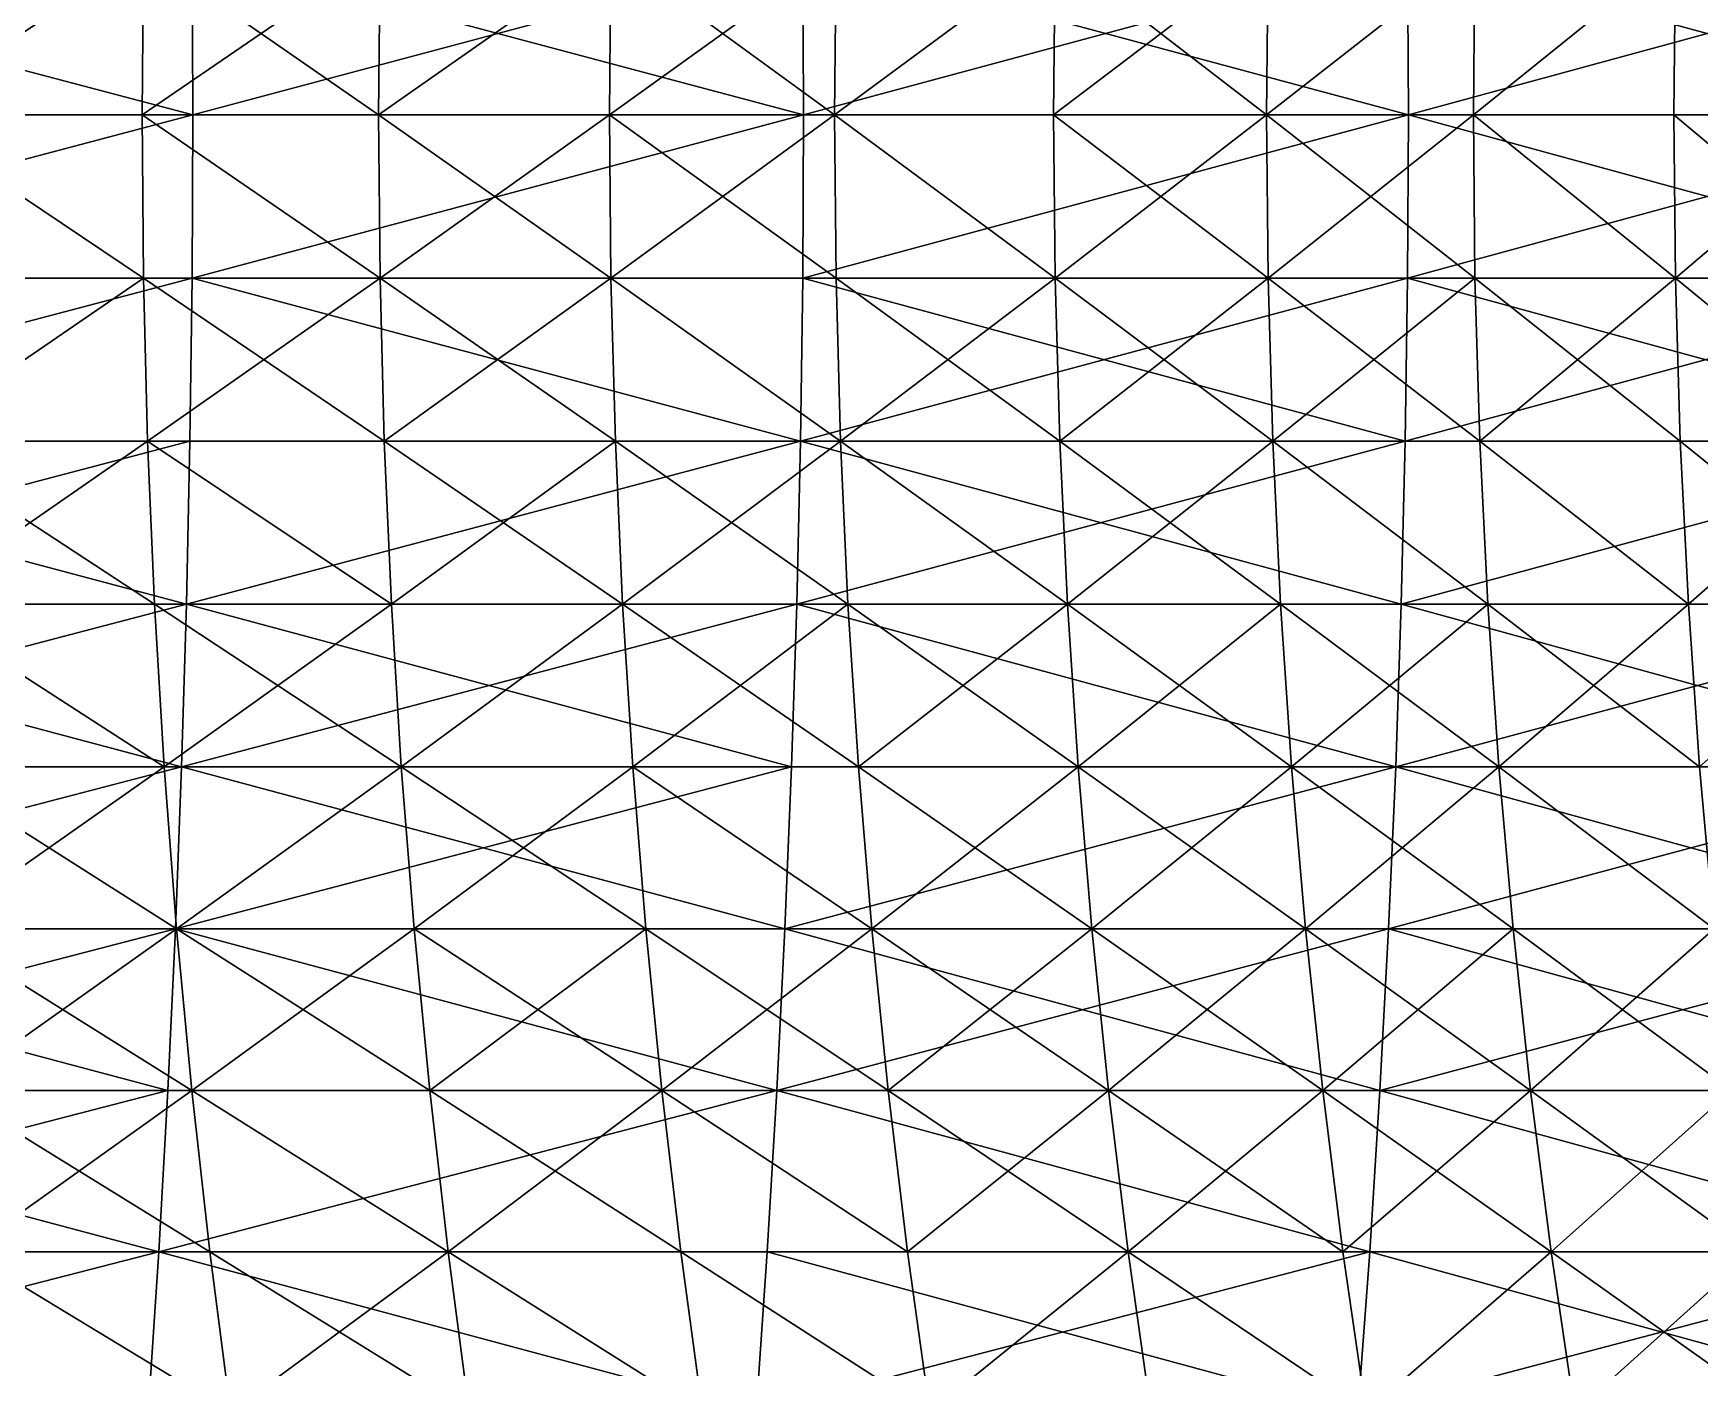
# Model space of a CAD drawing. Header units: millimetres. Extents: x -3250 to 8000, y -3250 to 3250.
# Drawn here: x 5875 to 6078.6, y -153.1 to 10 of the extents above; entities that cross this region are included whole.
import ezdxf

# ---------------------------------------------------------------- set-up
doc = ezdxf.new("R2010")
doc.units = ezdxf.units.MM
doc.header["$MEASUREMENT"] = 0
doc.layers.add('MESH_3D', color=2, linetype='CONTINUOUS')

msp = doc.modelspace()

# ---------------------------------------------------------------- linework, layer by layer
at = {"layer": 'MESH_3D'}
for points in [[(5819.08, 19.94, 566.87), (5894.46, 0, 592.98), (5819.16, 0, 566.63)], [(5819.08, 19.94, 566.87), (5894.38, 19.94, 593.22), (5894.46, 0, 592.98)], [(5894.38, 19.94, 26106.78), (5819.08, 19.94, 26133.13), (5819.16, 0, 26133.37)], [(5894.38, 19.94, 26106.78), (5819.16, 0, 26133.37), (5894.46, 0, 26107.02)], [(5858.7, 0, 2400.35), (5888.45, 19.94, 2426.93), (5858.86, 19.94, 2400.16)], [(5858.7, 0, 2400.35), (5888.28, 0, 2427.12), (5888.45, 19.94, 2426.93)], [(5888.45, 19.94, 24273.07), (5858.7, 0, 24299.65), (5858.86, 19.94, 24299.84)], [(5888.45, 19.94, 24273.07), (5888.28, 0, 24272.88), (5858.7, 0, 24299.65)], [(5888.28, 0, 2427.12), (5917.18, 0, 2454.61), (5888.45, 19.94, 2426.93)], [(5917.35, 19.94, 24245.56), (5888.28, 0, 24272.88), (5888.45, 19.94, 24273.07)], [(5917.35, 19.94, 24245.56), (5917.18, 0, 24245.39), (5888.28, 0, 24272.88)], [(5888.45, 19.94, 2426.93), (5917.18, 0, 2454.61), (5917.35, 19.94, 2454.44)], [(5894.38, 19.94, 593.22), (5969, 19.94, 621.44), (5894.46, 0, 592.98)], [(5969.09, 0, 26078.8), (5894.38, 19.94, 26106.78), (5894.46, 0, 26107.02)], [(5969, 19.94, 26078.56), (5894.38, 19.94, 26106.78), (5969.09, 0, 26078.8)], [(5969, 19.94, 621.44), (5969.09, 0, 621.2), (5894.46, 0, 592.98)], [(5917.18, 0, 2454.61), (5945.39, 0, 2482.82), (5945.56, 19.94, 2482.65)], [(5917.18, 0, 2454.61), (5945.56, 19.94, 2482.65), (5917.35, 19.94, 2454.44)], [(5945.56, 19.94, 24217.35), (5917.18, 0, 24245.39), (5917.35, 19.94, 24245.56)], [(5945.56, 19.94, 24217.35), (5945.39, 0, 24217.18), (5917.18, 0, 24245.39)], [(5945.39, 0, 2482.82), (5972.88, 0, 2511.72), (5945.56, 19.94, 2482.65)], [(5973.07, 19.94, 24188.45), (5945.39, 0, 24217.18), (5945.56, 19.94, 24217.35)], [(5973.07, 19.94, 24188.45), (5972.88, 0, 24188.28), (5945.39, 0, 24217.18)], [(5945.56, 19.94, 2482.65), (5972.88, 0, 2511.72), (5973.07, 19.94, 2511.55)], [(5969, 19.94, 621.44), (6042.99, 0, 651.28), (5969.09, 0, 621.2)], [(5969, 19.94, 621.44), (6042.89, 19.94, 651.51), (6042.99, 0, 651.28)], [(6042.89, 19.94, 26048.49), (5969, 19.94, 26078.56), (5969.09, 0, 26078.8)], [(6042.89, 19.94, 26048.49), (5969.09, 0, 26078.8), (6042.99, 0, 26048.72)], [(5972.88, 0, 2511.72), (5999.84, 19.94, 2541.14), (5973.07, 19.94, 2511.55)], [(5972.88, 0, 2511.72), (5999.65, 0, 2541.3), (5999.84, 19.94, 2541.14)], [(5999.84, 19.94, 24158.86), (5972.88, 0, 24188.28), (5973.07, 19.94, 24188.45)], [(5999.84, 19.94, 24158.86), (5999.65, 0, 24158.7), (5972.88, 0, 24188.28)], [(5999.65, 0, 2541.3), (6025.67, 0, 2571.54), (5999.84, 19.94, 2541.14)], [(6025.86, 19.94, 24128.62), (6025.67, 0, 24128.46), (5999.65, 0, 24158.7)], [(6025.86, 19.94, 24128.62), (5999.65, 0, 24158.7), (5999.84, 19.94, 24158.86)], [(5999.84, 19.94, 2541.14), (6025.67, 0, 2571.54), (6025.86, 19.94, 2571.38)], [(6025.67, 0, 2571.54), (6051.12, 19.94, 2602.26), (6025.86, 19.94, 2571.38)], [(6025.67, 0, 2571.54), (6050.93, 0, 2602.42), (6051.12, 19.94, 2602.26)], [(6051.12, 19.94, 24097.74), (6025.67, 0, 24128.46), (6025.86, 19.94, 24128.62)], [(6051.12, 19.94, 24097.74), (6050.93, 0, 24097.58), (6025.67, 0, 24128.46)], [(6042.89, 19.94, 651.51), (6116.02, 19.94, 683.41), (6116.12, 0, 683.18)], [(6042.89, 19.94, 651.51), (6116.12, 0, 683.18), (6042.99, 0, 651.28)], [(6116.02, 19.94, 26016.59), (6042.89, 19.94, 26048.49), (6042.99, 0, 26048.72)], [(6116.02, 19.94, 26016.59), (6042.99, 0, 26048.72), (6116.12, 0, 26016.82)], [(6050.93, 0, 2602.42), (6075.41, 0, 2633.91), (6075.61, 19.94, 2633.76)], [(6050.93, 0, 2602.42), (6075.61, 19.94, 2633.76), (6051.12, 19.94, 2602.26)], [(6075.61, 19.94, 24066.24), (6050.93, 0, 24097.58), (6051.12, 19.94, 24097.74)], [(6075.61, 19.94, 24066.24), (6075.41, 0, 24066.09), (6050.93, 0, 24097.58)], [(6075.41, 0, 2633.91), (6099.1, 0, 2666.01), (6075.61, 19.94, 2633.76)], [(6075.61, 19.94, 24066.24), (6099.1, 0, 24033.99), (6075.41, 0, 24066.09)], [(6075.61, 19.94, 2633.76), (6099.1, 0, 2666.01), (6099.3, 19.94, 2665.86)], [(6099.3, 19.94, 24034.14), (6099.1, 0, 24033.99), (6075.61, 19.94, 24066.24)], [(5819.08, -19.94, 566.87), (5894.46, 0, 592.98), (5894.38, -19.94, 593.22)], [(5819.08, -19.94, 566.87), (5819.16, 0, 566.63), (5894.46, 0, 592.98)], [(5894.46, 0, 26107.02), (5819.08, -19.94, 26133.13), (5894.38, -19.94, 26106.78)], [(5894.46, 0, 26107.02), (5819.16, 0, 26133.37), (5819.08, -19.94, 26133.13)], [(5858.7, 0, 2400.35), (5888.45, -19.94, 2426.93), (5888.28, 0, 2427.12)], [(5858.86, -19.94, 2400.16), (5888.45, -19.94, 2426.93), (5858.7, 0, 2400.35)], [(5888.45, -19.94, 24273.07), (5858.86, -19.94, 24299.84), (5858.7, 0, 24299.65)], [(5888.45, -19.94, 24273.07), (5858.7, 0, 24299.65), (5888.28, 0, 24272.88)], [(5888.28, 0, 2427.12), (5917.35, -19.94, 2454.44), (5917.18, 0, 2454.61)], [(5888.45, -19.94, 2426.93), (5917.35, -19.94, 2454.44), (5888.28, 0, 2427.12)], [(5917.35, -19.94, 24245.56), (5888.45, -19.94, 24273.07), (5888.28, 0, 24272.88)], [(5917.35, -19.94, 24245.56), (5888.28, 0, 24272.88), (5917.18, 0, 24245.39)], [(5894.38, -19.94, 593.22), (5969.09, 0, 621.2), (5969, -19.94, 621.44)], [(5894.38, -19.94, 593.22), (5894.46, 0, 592.98), (5969.09, 0, 621.2)], [(5969.09, 0, 26078.8), (5894.38, -19.94, 26106.78), (5969, -19.94, 26078.56)], [(5969.09, 0, 26078.8), (5894.46, 0, 26107.02), (5894.38, -19.94, 26106.78)], [(5917.35, -19.94, 2454.44), (5945.39, 0, 2482.82), (5917.18, 0, 2454.61)], [(5945.56, -19.94, 24217.35), (5917.18, 0, 24245.39), (5945.39, 0, 24217.18)], [(5945.56, -19.94, 24217.35), (5917.35, -19.94, 24245.56), (5917.18, 0, 24245.39)], [(5917.35, -19.94, 2454.44), (5945.56, -19.94, 2482.65), (5945.39, 0, 2482.82)], [(5945.56, -19.94, 2482.65), (5972.88, 0, 2511.72), (5945.39, 0, 2482.82)], [(5973.07, -19.94, 24188.45), (5945.56, -19.94, 24217.35), (5945.39, 0, 24217.18)], [(5973.07, -19.94, 24188.45), (5945.39, 0, 24217.18), (5972.88, 0, 24188.28)], [(5945.56, -19.94, 2482.65), (5973.07, -19.94, 2511.55), (5972.88, 0, 2511.72)], [(5969, -19.94, 621.44), (6042.99, 0, 651.28), (6042.89, -19.94, 651.51)], [(5969, -19.94, 621.44), (5969.09, 0, 621.2), (6042.99, 0, 651.28)], [(6042.99, 0, 26048.72), (5969.09, 0, 26078.8), (5969, -19.94, 26078.56)], [(6042.99, 0, 26048.72), (5969, -19.94, 26078.56), (6042.89, -19.94, 26048.49)], [(5972.88, 0, 2511.72), (5999.84, -19.94, 2541.14), (5999.65, 0, 2541.3)], [(5973.07, -19.94, 2511.55), (5999.84, -19.94, 2541.14), (5972.88, 0, 2511.72)], [(5999.84, -19.94, 24158.86), (5972.88, 0, 24188.28), (5999.65, 0, 24158.7)], [(5999.84, -19.94, 24158.86), (5973.07, -19.94, 24188.45), (5972.88, 0, 24188.28)], [(5999.84, -19.94, 2541.14), (6025.67, 0, 2571.54), (5999.65, 0, 2541.3)], [(6025.86, -19.94, 24128.62), (5999.65, 0, 24158.7), (6025.67, 0, 24128.46)], [(6025.86, -19.94, 24128.62), (5999.84, -19.94, 24158.86), (5999.65, 0, 24158.7)], [(5999.84, -19.94, 2541.14), (6025.86, -19.94, 2571.38), (6025.67, 0, 2571.54)], [(6025.86, -19.94, 2571.38), (6050.93, 0, 2602.42), (6025.67, 0, 2571.54)], [(6051.12, -19.94, 24097.74), (6025.86, -19.94, 24128.62), (6025.67, 0, 24128.46)], [(6051.12, -19.94, 24097.74), (6025.67, 0, 24128.46), (6050.93, 0, 24097.58)], [(6025.86, -19.94, 2571.38), (6051.12, -19.94, 2602.26), (6050.93, 0, 2602.42)], [(6042.89, -19.94, 651.51), (6042.99, 0, 651.28), (6116.12, 0, 683.18)], [(6042.89, -19.94, 651.51), (6116.12, 0, 683.18), (6116.02, -19.94, 683.41)], [(6116.02, -19.94, 26016.59), (6042.99, 0, 26048.72), (6042.89, -19.94, 26048.49)], [(6116.12, 0, 26016.82), (6042.99, 0, 26048.72), (6116.02, -19.94, 26016.59)], [(6050.93, 0, 2602.42), (6075.61, -19.94, 2633.76), (6075.41, 0, 2633.91)], [(6051.12, -19.94, 2602.26), (6075.61, -19.94, 2633.76), (6050.93, 0, 2602.42)], [(6075.61, -19.94, 24066.24), (6051.12, -19.94, 24097.74), (6050.93, 0, 24097.58)], [(6075.61, -19.94, 24066.24), (6050.93, 0, 24097.58), (6075.41, 0, 24066.09)], [(6075.61, -19.94, 2633.76), (6099.1, 0, 2666.01), (6075.41, 0, 2633.91)], [(6099.3, -19.94, 24034.14), (6075.41, 0, 24066.09), (6099.1, 0, 24033.99)], [(6099.3, -19.94, 24034.14), (6075.61, -19.94, 24066.24), (6075.41, 0, 24066.09)], [(6075.61, -19.94, 2633.76), (6099.3, -19.94, 2665.86), (6099.1, 0, 2666.01)], [(5818.84, -39.88, 567.58), (5894.38, -19.94, 593.22), (5894.12, -39.88, 593.92)], [(5819.08, -19.94, 566.87), (5894.38, -19.94, 593.22), (5818.84, -39.88, 567.58)], [(5894.38, -19.94, 26106.78), (5818.84, -39.88, 26132.42), (5894.12, -39.88, 26106.08)], [(5894.38, -19.94, 26106.78), (5819.08, -19.94, 26133.13), (5818.84, -39.88, 26132.42)], [(5859.36, -39.88, 2399.6), (5888.45, -19.94, 2426.93), (5858.86, -19.94, 2400.16)], [(5888.45, -19.94, 24273.07), (5859.36, -39.88, 24300.4), (5858.86, -19.94, 24299.84)], [(5859.36, -39.88, 2399.6), (5888.95, -39.88, 2426.39), (5888.45, -19.94, 2426.93)], [(5888.95, -39.88, 24273.61), (5859.36, -39.88, 24300.4), (5888.45, -19.94, 24273.07)], [(5888.95, -39.88, 2426.39), (5917.35, -19.94, 2454.44), (5888.45, -19.94, 2426.93)], [(5917.87, -39.88, 24246.1), (5888.95, -39.88, 24273.61), (5888.45, -19.94, 24273.07)], [(5917.87, -39.88, 24246.1), (5888.45, -19.94, 24273.07), (5917.35, -19.94, 24245.56)], [(5888.95, -39.88, 2426.39), (5917.87, -39.88, 2453.9), (5917.35, -19.94, 2454.44)], [(5894.38, -19.94, 593.22), (5968.73, -39.88, 622.13), (5894.12, -39.88, 593.92)], [(5968.73, -39.88, 26077.87), (5894.38, -19.94, 26106.78), (5894.12, -39.88, 26106.08)], [(5894.38, -19.94, 593.22), (5969, -19.94, 621.44), (5968.73, -39.88, 622.13)], [(5969, -19.94, 26078.56), (5894.38, -19.94, 26106.78), (5968.73, -39.88, 26077.87)], [(5917.87, -39.88, 2453.9), (5945.56, -19.94, 2482.65), (5917.35, -19.94, 2454.44)], [(5946.1, -39.88, 24217.87), (5917.87, -39.88, 24246.1), (5917.35, -19.94, 24245.56)], [(5946.1, -39.88, 24217.87), (5917.35, -19.94, 24245.56), (5945.56, -19.94, 24217.35)], [(5917.87, -39.88, 2453.9), (5946.1, -39.88, 2482.13), (5945.56, -19.94, 2482.65)], [(5945.56, -19.94, 2482.65), (5973.61, -39.88, 2511.05), (5973.07, -19.94, 2511.55)], [(5946.1, -39.88, 2482.13), (5973.61, -39.88, 2511.05), (5945.56, -19.94, 2482.65)], [(5973.61, -39.88, 24188.95), (5946.1, -39.88, 24217.87), (5945.56, -19.94, 24217.35)], [(5973.61, -39.88, 24188.95), (5945.56, -19.94, 24217.35), (5973.07, -19.94, 24188.45)], [(5969, -19.94, 621.44), (6042.61, -39.88, 652.19), (5968.73, -39.88, 622.13)], [(6042.89, -19.94, 26048.49), (5968.73, -39.88, 26077.87), (6042.61, -39.88, 26047.81)], [(6042.89, -19.94, 26048.49), (5969, -19.94, 26078.56), (5968.73, -39.88, 26077.87)], [(5969, -19.94, 621.44), (6042.89, -19.94, 651.51), (6042.61, -39.88, 652.19)], [(5973.61, -39.88, 2511.05), (5999.84, -19.94, 2541.14), (5973.07, -19.94, 2511.55)], [(6000.4, -39.88, 24159.36), (5973.07, -19.94, 24188.45), (5999.84, -19.94, 24158.86)], [(6000.4, -39.88, 24159.36), (5973.61, -39.88, 24188.95), (5973.07, -19.94, 24188.45)], [(5973.61, -39.88, 2511.05), (6000.4, -39.88, 2540.64), (5999.84, -19.94, 2541.14)], [(6000.4, -39.88, 2540.64), (6025.86, -19.94, 2571.38), (5999.84, -19.94, 2541.14)], [(6026.43, -39.88, 24129.1), (5999.84, -19.94, 24158.86), (6025.86, -19.94, 24128.62)], [(6026.43, -39.88, 24129.1), (6000.4, -39.88, 24159.36), (5999.84, -19.94, 24158.86)], [(6000.4, -39.88, 2540.64), (6026.43, -39.88, 2570.9), (6025.86, -19.94, 2571.38)], [(6026.43, -39.88, 2570.9), (6051.12, -19.94, 2602.26), (6025.86, -19.94, 2571.38)], [(6051.71, -39.88, 24098.2), (6025.86, -19.94, 24128.62), (6051.12, -19.94, 24097.74)], [(6051.71, -39.88, 24098.2), (6026.43, -39.88, 24129.1), (6025.86, -19.94, 24128.62)], [(6026.43, -39.88, 2570.9), (6051.71, -39.88, 2601.8), (6051.12, -19.94, 2602.26)], [(6042.89, -19.94, 651.51), (6115.71, -39.88, 684.09), (6042.61, -39.88, 652.19)], [(6116.02, -19.94, 26016.59), (6042.89, -19.94, 26048.49), (6042.61, -39.88, 26047.81)], [(6116.02, -19.94, 26016.59), (6042.61, -39.88, 26047.81), (6115.71, -39.88, 26015.91)], [(6042.89, -19.94, 651.51), (6116.02, -19.94, 683.41), (6115.71, -39.88, 684.09)], [(6051.71, -39.88, 2601.8), (6075.61, -19.94, 2633.76), (6051.12, -19.94, 2602.26)], [(6076.2, -39.88, 24066.69), (6051.12, -19.94, 24097.74), (6075.61, -19.94, 24066.24)], [(6076.2, -39.88, 24066.69), (6051.71, -39.88, 24098.2), (6051.12, -19.94, 24097.74)], [(6051.71, -39.88, 2601.8), (6076.2, -39.88, 2633.31), (6075.61, -19.94, 2633.76)], [(6075.61, -19.94, 2633.76), (6099.91, -39.88, 2665.43), (6099.3, -19.94, 2665.86)], [(6076.2, -39.88, 2633.31), (6099.91, -39.88, 2665.43), (6075.61, -19.94, 2633.76)], [(6099.91, -39.88, 24034.57), (6076.2, -39.88, 24066.69), (6075.61, -19.94, 24066.24)], [(6099.91, -39.88, 24034.57), (6075.61, -19.94, 24066.24), (6099.3, -19.94, 24034.14)], [(5818.84, -39.88, 567.58), (5893.7, -59.78, 595.09), (5818.44, -59.78, 568.75)], [(5894.12, -39.88, 26106.08), (5818.44, -59.78, 26131.25), (5893.7, -59.78, 26104.91)], [(5894.12, -39.88, 26106.08), (5818.84, -39.88, 26132.42), (5818.44, -59.78, 26131.25)], [(5818.84, -39.88, 567.58), (5894.12, -39.88, 593.92), (5893.7, -59.78, 595.09)], [(5860.18, -59.78, 2398.67), (5888.95, -39.88, 2426.39), (5859.36, -39.88, 2399.6)], [(5889.8, -59.78, 24274.52), (5860.18, -59.78, 24301.33), (5859.36, -39.88, 24300.4)], [(5889.8, -59.78, 24274.52), (5859.36, -39.88, 24300.4), (5888.95, -39.88, 24273.61)], [(5860.18, -59.78, 2398.67), (5889.8, -59.78, 2425.48), (5888.95, -39.88, 2426.39)], [(5888.95, -39.88, 2426.39), (5918.74, -59.78, 2453.01), (5917.87, -39.88, 2453.9)], [(5889.8, -59.78, 2425.48), (5918.74, -59.78, 2453.01), (5888.95, -39.88, 2426.39)], [(5918.74, -59.78, 24246.99), (5888.95, -39.88, 24273.61), (5917.87, -39.88, 24246.1)], [(5918.74, -59.78, 24246.99), (5889.8, -59.78, 24274.52), (5888.95, -39.88, 24273.61)], [(5893.7, -59.78, 595.09), (5968.73, -39.88, 622.13), (5968.27, -59.78, 623.29)], [(5894.12, -39.88, 593.92), (5968.73, -39.88, 622.13), (5893.7, -59.78, 595.09)], [(5968.73, -39.88, 26077.87), (5894.12, -39.88, 26106.08), (5893.7, -59.78, 26104.91)], [(5968.73, -39.88, 26077.87), (5893.7, -59.78, 26104.91), (5968.27, -59.78, 26076.71)], [(5918.74, -59.78, 2453.01), (5946.1, -39.88, 2482.13), (5917.87, -39.88, 2453.9)], [(5946.99, -59.78, 24218.74), (5918.74, -59.78, 24246.99), (5917.87, -39.88, 24246.1)], [(5946.99, -59.78, 24218.74), (5917.87, -39.88, 24246.1), (5946.1, -39.88, 24217.87)], [(5918.74, -59.78, 2453.01), (5946.99, -59.78, 2481.26), (5946.1, -39.88, 2482.13)], [(5946.99, -59.78, 2481.26), (5973.61, -39.88, 2511.05), (5946.1, -39.88, 2482.13)], [(5974.52, -59.78, 24189.8), (5946.99, -59.78, 24218.74), (5946.1, -39.88, 24217.87)], [(5974.52, -59.78, 24189.8), (5946.1, -39.88, 24217.87), (5973.61, -39.88, 24188.95)], [(5946.99, -59.78, 2481.26), (5974.52, -59.78, 2510.2), (5973.61, -39.88, 2511.05)], [(5968.73, -39.88, 622.13), (6042.12, -59.78, 653.34), (5968.27, -59.78, 623.29)], [(6042.61, -39.88, 26047.81), (5968.73, -39.88, 26077.87), (5968.27, -59.78, 26076.71)], [(6042.61, -39.88, 26047.81), (5968.27, -59.78, 26076.71), (6042.12, -59.78, 26046.66)], [(5968.73, -39.88, 622.13), (6042.61, -39.88, 652.19), (6042.12, -59.78, 653.34)], [(5973.61, -39.88, 2511.05), (6001.33, -59.78, 2539.82), (6000.4, -39.88, 2540.64)], [(5974.52, -59.78, 2510.2), (6001.33, -59.78, 2539.82), (5973.61, -39.88, 2511.05)], [(6001.33, -59.78, 24160.18), (5974.52, -59.78, 24189.8), (5973.61, -39.88, 24188.95)], [(6001.33, -59.78, 24160.18), (5973.61, -39.88, 24188.95), (6000.4, -39.88, 24159.36)], [(6001.33, -59.78, 2539.82), (6026.43, -39.88, 2570.9), (6000.4, -39.88, 2540.64)], [(6027.38, -59.78, 24129.9), (6001.33, -59.78, 24160.18), (6000.4, -39.88, 24159.36)], [(6027.38, -59.78, 24129.9), (6000.4, -39.88, 24159.36), (6026.43, -39.88, 24129.1)], [(6001.33, -59.78, 2539.82), (6027.38, -59.78, 2570.1), (6026.43, -39.88, 2570.9)], [(6026.43, -39.88, 2570.9), (6052.68, -59.78, 2601.02), (6051.71, -39.88, 2601.8)], [(6027.38, -59.78, 2570.1), (6052.68, -59.78, 2601.02), (6026.43, -39.88, 2570.9)], [(6052.68, -59.78, 24098.98), (6026.43, -39.88, 24129.1), (6051.71, -39.88, 24098.2)], [(6052.68, -59.78, 24098.98), (6027.38, -59.78, 24129.9), (6026.43, -39.88, 24129.1)], [(6042.12, -59.78, 653.34), (6115.71, -39.88, 684.09), (6115.2, -59.78, 685.22)], [(6042.61, -39.88, 652.19), (6115.71, -39.88, 684.09), (6042.12, -59.78, 653.34)], [(6115.71, -39.88, 26015.91), (6042.12, -59.78, 26046.66), (6115.2, -59.78, 26014.78)], [(6115.71, -39.88, 26015.91), (6042.61, -39.88, 26047.81), (6042.12, -59.78, 26046.66)], [(6051.71, -39.88, 2601.8), (6077.2, -59.78, 2632.56), (6076.2, -39.88, 2633.31)], [(6052.68, -59.78, 2601.02), (6077.2, -59.78, 2632.56), (6051.71, -39.88, 2601.8)], [(6077.2, -59.78, 24067.44), (6051.71, -39.88, 24098.2), (6076.2, -39.88, 24066.69)], [(6077.2, -59.78, 24067.44), (6052.68, -59.78, 24098.98), (6051.71, -39.88, 24098.2)], [(6077.2, -59.78, 2632.56), (6099.91, -39.88, 2665.43), (6076.2, -39.88, 2633.31)], [(6100.92, -59.78, 24035.3), (6077.2, -59.78, 24067.44), (6076.2, -39.88, 24066.69)], [(6100.92, -59.78, 24035.3), (6076.2, -39.88, 24066.69), (6099.91, -39.88, 24034.57)], [(6077.2, -59.78, 2632.56), (6100.92, -59.78, 2664.7), (6099.91, -39.88, 2665.43)], [(5818.44, -59.78, 568.75), (5893.1, -79.65, 596.72), (5817.89, -79.65, 570.4)], [(5893.7, -59.78, 26104.91), (5818.44, -59.78, 26131.25), (5817.89, -79.65, 26129.6)], [(5893.7, -59.78, 26104.91), (5817.89, -79.65, 26129.6), (5893.1, -79.65, 26103.28)], [(5818.44, -59.78, 568.75), (5893.7, -59.78, 595.09), (5893.1, -79.65, 596.72)], [(5860.18, -59.78, 2398.67), (5890.98, -79.65, 2424.2), (5889.8, -59.78, 2425.48)], [(5861.33, -79.65, 2397.37), (5890.98, -79.65, 2424.2), (5860.18, -59.78, 2398.67)], [(5890.98, -79.65, 24275.8), (5860.18, -59.78, 24301.33), (5889.8, -59.78, 24274.52)], [(5890.98, -79.65, 24275.8), (5861.33, -79.65, 24302.63), (5860.18, -59.78, 24301.33)], [(5890.98, -79.65, 2424.2), (5918.74, -59.78, 2453.01), (5889.8, -59.78, 2425.48)], [(5919.95, -79.65, 24248.23), (5890.98, -79.65, 24275.8), (5889.8, -59.78, 24274.52)], [(5919.95, -79.65, 24248.23), (5889.8, -59.78, 24274.52), (5918.74, -59.78, 24246.99)], [(5890.98, -79.65, 2424.2), (5919.95, -79.65, 2451.77), (5918.74, -59.78, 2453.01)], [(5893.7, -59.78, 595.09), (5967.64, -79.65, 624.9), (5893.1, -79.65, 596.72)], [(5968.27, -59.78, 26076.71), (5893.7, -59.78, 26104.91), (5893.1, -79.65, 26103.28)], [(5968.27, -59.78, 26076.71), (5893.1, -79.65, 26103.28), (5967.64, -79.65, 26075.1)], [(5893.7, -59.78, 595.09), (5968.27, -59.78, 623.29), (5967.64, -79.65, 624.9)], [(5919.95, -79.65, 2451.77), (5946.99, -59.78, 2481.26), (5918.74, -59.78, 2453.01)], [(5946.99, -59.78, 24218.74), (5919.95, -79.65, 24248.23), (5918.74, -59.78, 24246.99)], [(5919.95, -79.65, 2451.77), (5948.23, -79.65, 2480.05), (5946.99, -59.78, 2481.26)], [(5948.23, -79.65, 24219.95), (5919.95, -79.65, 24248.23), (5946.99, -59.78, 24218.74)], [(5946.99, -59.78, 2481.26), (5975.8, -79.65, 2509.02), (5974.52, -59.78, 2510.2)], [(5948.23, -79.65, 2480.05), (5975.8, -79.65, 2509.02), (5946.99, -59.78, 2481.26)], [(5974.52, -59.78, 24189.8), (5948.23, -79.65, 24219.95), (5946.99, -59.78, 24218.74)], [(5975.8, -79.65, 24190.98), (5948.23, -79.65, 24219.95), (5974.52, -59.78, 24189.8)], [(5968.27, -59.78, 623.29), (6041.45, -79.65, 654.94), (5967.64, -79.65, 624.9)], [(6041.45, -79.65, 26045.06), (5968.27, -59.78, 26076.71), (5967.64, -79.65, 26075.1)], [(5968.27, -59.78, 623.29), (6042.12, -59.78, 653.34), (6041.45, -79.65, 654.94)], [(6042.12, -59.78, 26046.66), (5968.27, -59.78, 26076.71), (6041.45, -79.65, 26045.06)], [(5975.8, -79.65, 2509.02), (6001.33, -59.78, 2539.82), (5974.52, -59.78, 2510.2)], [(6002.63, -79.65, 24161.33), (5975.8, -79.65, 24190.98), (5974.52, -59.78, 24189.8)], [(6002.63, -79.65, 24161.33), (5974.52, -59.78, 24189.8), (6001.33, -59.78, 24160.18)], [(5975.8, -79.65, 2509.02), (6002.63, -79.65, 2538.67), (6001.33, -59.78, 2539.82)], [(6001.33, -59.78, 2539.82), (6028.72, -79.65, 2568.98), (6027.38, -59.78, 2570.1)], [(6002.63, -79.65, 2538.67), (6028.72, -79.65, 2568.98), (6001.33, -59.78, 2539.82)], [(6027.38, -59.78, 24129.9), (6002.63, -79.65, 24161.33), (6001.33, -59.78, 24160.18)], [(6028.72, -79.65, 24131.02), (6002.63, -79.65, 24161.33), (6027.38, -59.78, 24129.9)], [(6028.72, -79.65, 2568.98), (6052.68, -59.78, 2601.02), (6027.38, -59.78, 2570.1)], [(6054.04, -79.65, 24100.06), (6028.72, -79.65, 24131.02), (6027.38, -59.78, 24129.9)], [(6054.04, -79.65, 24100.06), (6027.38, -59.78, 24129.9), (6052.68, -59.78, 24098.98)], [(6028.72, -79.65, 2568.98), (6054.04, -79.65, 2599.94), (6052.68, -59.78, 2601.02)], [(6042.12, -59.78, 653.34), (6114.48, -79.65, 686.8), (6041.45, -79.65, 654.94)], [(6115.2, -59.78, 26014.78), (6041.45, -79.65, 26045.06), (6114.48, -79.65, 26013.2)], [(6115.2, -59.78, 26014.78), (6042.12, -59.78, 26046.66), (6041.45, -79.65, 26045.06)], [(6042.12, -59.78, 653.34), (6115.2, -59.78, 685.22), (6114.48, -79.65, 686.8)], [(6054.04, -79.65, 2599.94), (6077.2, -59.78, 2632.56), (6052.68, -59.78, 2601.02)], [(6078.58, -79.65, 24068.49), (6054.04, -79.65, 24100.06), (6052.68, -59.78, 24098.98)], [(6078.58, -79.65, 24068.49), (6052.68, -59.78, 24098.98), (6077.2, -59.78, 24067.44)], [(6054.04, -79.65, 2599.94), (6078.58, -79.65, 2631.51), (6077.2, -59.78, 2632.56)], [(6078.58, -79.65, 2631.51), (6100.92, -59.78, 2664.7), (6077.2, -59.78, 2632.56)], [(6100.92, -59.78, 24035.3), (6078.58, -79.65, 24068.49), (6077.2, -59.78, 24067.44)], [(6102.33, -79.65, 24036.31), (6078.58, -79.65, 24068.49), (6100.92, -59.78, 24035.3)], [(5817.18, -99.47, 572.52), (5893.1, -79.65, 596.72), (5892.34, -99.47, 598.82)], [(5817.89, -79.65, 570.4), (5893.1, -79.65, 596.72), (5817.18, -99.47, 572.52)], [(5893.1, -79.65, 26103.28), (5817.89, -79.65, 26129.6), (5817.18, -99.47, 26127.48)], [(5893.1, -79.65, 26103.28), (5817.18, -99.47, 26127.48), (5892.34, -99.47, 26101.18)], [(5862.81, -99.47, 2395.69), (5890.98, -79.65, 2424.2), (5861.33, -79.65, 2397.37)], [(5892.5, -99.47, 24277.43), (5862.81, -99.47, 24304.31), (5861.33, -79.65, 24302.63)], [(5892.5, -99.47, 24277.43), (5861.33, -79.65, 24302.63), (5890.98, -79.65, 24275.8)], [(5862.81, -99.47, 2395.69), (5892.5, -99.47, 2422.57), (5890.98, -79.65, 2424.2)], [(5892.5, -99.47, 2422.57), (5919.95, -79.65, 2451.77), (5890.98, -79.65, 2424.2)], [(5919.95, -79.65, 24248.23), (5892.5, -99.47, 24277.43), (5890.98, -79.65, 24275.8)], [(5893.1, -79.65, 596.72), (5966.82, -99.47, 626.98), (5892.34, -99.47, 598.82)], [(5967.64, -79.65, 26075.1), (5892.34, -99.47, 26101.18), (5966.82, -99.47, 26073.02)], [(5967.64, -79.65, 26075.1), (5893.1, -79.65, 26103.28), (5892.34, -99.47, 26101.18)], [(5892.5, -99.47, 2422.57), (5921.51, -99.47, 2450.17), (5919.95, -79.65, 2451.77)], [(5921.51, -99.47, 24249.83), (5892.5, -99.47, 24277.43), (5919.95, -79.65, 24248.23)], [(5893.1, -79.65, 596.72), (5967.64, -79.65, 624.9), (5966.82, -99.47, 626.98)], [(5921.51, -99.47, 2450.17), (5948.23, -79.65, 2480.05), (5919.95, -79.65, 2451.77)], [(5949.83, -99.47, 24221.51), (5921.51, -99.47, 24249.83), (5919.95, -79.65, 24248.23)], [(5949.83, -99.47, 24221.51), (5919.95, -79.65, 24248.23), (5948.23, -79.65, 24219.95)], [(5921.51, -99.47, 2450.17), (5949.83, -99.47, 2478.49), (5948.23, -79.65, 2480.05)], [(5948.23, -79.65, 2480.05), (5977.43, -99.47, 2507.5), (5975.8, -79.65, 2509.02)], [(5949.83, -99.47, 2478.49), (5977.43, -99.47, 2507.5), (5948.23, -79.65, 2480.05)], [(5977.43, -99.47, 24192.5), (5948.23, -79.65, 24219.95), (5975.8, -79.65, 24190.98)], [(5977.43, -99.47, 24192.5), (5949.83, -99.47, 24221.51), (5948.23, -79.65, 24219.95)], [(5966.82, -99.47, 626.98), (6041.45, -79.65, 654.94), (6040.58, -99.47, 657)], [(5967.64, -79.65, 624.9), (6041.45, -79.65, 654.94), (5966.82, -99.47, 626.98)], [(6041.45, -79.65, 26045.06), (5967.64, -79.65, 26075.1), (5966.82, -99.47, 26073.02)], [(6041.45, -79.65, 26045.06), (5966.82, -99.47, 26073.02), (6040.58, -99.47, 26043)], [(5977.43, -99.47, 2507.5), (6002.63, -79.65, 2538.67), (5975.8, -79.65, 2509.02)], [(6004.31, -99.47, 24162.81), (5977.43, -99.47, 24192.5), (5975.8, -79.65, 24190.98)], [(6004.31, -99.47, 24162.81), (5975.8, -79.65, 24190.98), (6002.63, -79.65, 24161.33)], [(5977.43, -99.47, 2507.5), (6004.31, -99.47, 2537.19), (6002.63, -79.65, 2538.67)], [(6004.31, -99.47, 2537.19), (6028.72, -79.65, 2568.98), (6002.63, -79.65, 2538.67)], [(6030.43, -99.47, 24132.45), (6002.63, -79.65, 24161.33), (6028.72, -79.65, 24131.02)], [(6030.43, -99.47, 24132.45), (6004.31, -99.47, 24162.81), (6002.63, -79.65, 24161.33)], [(6004.31, -99.47, 2537.19), (6030.43, -99.47, 2567.55), (6028.72, -79.65, 2568.98)], [(6030.43, -99.47, 2567.55), (6054.04, -79.65, 2599.94), (6028.72, -79.65, 2568.98)], [(6055.78, -99.47, 24101.45), (6030.43, -99.47, 24132.45), (6028.72, -79.65, 24131.02)], [(6055.78, -99.47, 24101.45), (6028.72, -79.65, 24131.02), (6054.04, -79.65, 24100.06)], [(6030.43, -99.47, 2567.55), (6055.78, -99.47, 2598.55), (6054.04, -79.65, 2599.94)], [(6041.45, -79.65, 654.94), (6113.57, -99.47, 688.84), (6040.58, -99.47, 657)], [(6114.48, -79.65, 26013.2), (6041.45, -79.65, 26045.06), (6040.58, -99.47, 26043)], [(6114.48, -79.65, 26013.2), (6040.58, -99.47, 26043), (6113.57, -99.47, 26011.16)], [(6041.45, -79.65, 654.94), (6114.48, -79.65, 686.8), (6113.57, -99.47, 688.84)], [(6054.04, -79.65, 2599.94), (6080.36, -99.47, 2630.16), (6078.58, -79.65, 2631.51)], [(6055.78, -99.47, 2598.55), (6080.36, -99.47, 2630.16), (6054.04, -79.65, 2599.94)], [(6080.36, -99.47, 24069.84), (6054.04, -79.65, 24100.06), (6078.58, -79.65, 24068.49)], [(6080.36, -99.47, 24069.84), (6055.78, -99.47, 24101.45), (6054.04, -79.65, 24100.06)], [(6102.33, -79.65, 24036.31), (6080.36, -99.47, 24069.84), (6078.58, -79.65, 24068.49)], [(5817.18, -99.47, 572.52), (5891.41, -119.23, 601.38), (5816.31, -119.23, 575.1)], [(5892.34, -99.47, 26101.18), (5817.18, -99.47, 26127.48), (5816.31, -119.23, 26124.9)], [(5892.34, -99.47, 26101.18), (5816.31, -119.23, 26124.9), (5891.41, -119.23, 26098.62)], [(5817.18, -99.47, 572.52), (5892.34, -99.47, 598.82), (5891.41, -119.23, 601.38)], [(5864.61, -119.23, 2393.65), (5892.5, -99.47, 2422.57), (5862.81, -99.47, 2395.69)], [(5894.35, -119.23, 24279.43), (5862.81, -99.47, 24304.31), (5892.5, -99.47, 24277.43)], [(5894.35, -119.23, 24279.43), (5864.61, -119.23, 24306.35), (5862.81, -99.47, 24304.31)], [(5864.61, -119.23, 2393.65), (5894.35, -119.23, 2420.57), (5892.5, -99.47, 2422.57)], [(5892.34, -99.47, 598.82), (5965.83, -119.23, 629.52), (5891.41, -119.23, 601.38)], [(5965.83, -119.23, 26070.48), (5892.34, -99.47, 26101.18), (5891.41, -119.23, 26098.62)], [(5892.34, -99.47, 598.82), (5966.82, -99.47, 626.98), (5965.83, -119.23, 629.52)], [(5966.82, -99.47, 26073.02), (5892.34, -99.47, 26101.18), (5965.83, -119.23, 26070.48)], [(5892.5, -99.47, 2422.57), (5923.42, -119.23, 2448.22), (5921.51, -99.47, 2450.17)], [(5894.35, -119.23, 2420.57), (5923.42, -119.23, 2448.22), (5892.5, -99.47, 2422.57)], [(5921.51, -99.47, 24249.83), (5894.35, -119.23, 24279.43), (5892.5, -99.47, 24277.43)], [(5923.42, -119.23, 24251.78), (5894.35, -119.23, 24279.43), (5921.51, -99.47, 24249.83)], [(5923.42, -119.23, 2448.22), (5949.83, -99.47, 2478.49), (5921.51, -99.47, 2450.17)], [(5951.78, -119.23, 24223.42), (5921.51, -99.47, 24249.83), (5949.83, -99.47, 24221.51)], [(5951.78, -119.23, 24223.42), (5923.42, -119.23, 24251.78), (5921.51, -99.47, 24249.83)], [(5923.42, -119.23, 2448.22), (5951.78, -119.23, 2476.58), (5949.83, -99.47, 2478.49)], [(5951.78, -119.23, 2476.58), (5977.43, -99.47, 2507.5), (5949.83, -99.47, 2478.49)], [(5979.43, -119.23, 24194.35), (5951.78, -119.23, 24223.42), (5949.83, -99.47, 24221.51)], [(5979.43, -119.23, 24194.35), (5949.83, -99.47, 24221.51), (5977.43, -99.47, 24192.5)], [(5951.78, -119.23, 2476.58), (5979.43, -119.23, 2505.65), (5977.43, -99.47, 2507.5)], [(5966.82, -99.47, 626.98), (6039.52, -119.23, 659.51), (5965.83, -119.23, 629.52)], [(6040.58, -99.47, 26043), (5966.82, -99.47, 26073.02), (5965.83, -119.23, 26070.48)], [(6040.58, -99.47, 26043), (5965.83, -119.23, 26070.48), (6039.52, -119.23, 26040.49)], [(5966.82, -99.47, 626.98), (6040.58, -99.47, 657), (6039.52, -119.23, 659.51)], [(5977.43, -99.47, 2507.5), (6006.35, -119.23, 2535.39), (6004.31, -99.47, 2537.19)], [(5979.43, -119.23, 2505.65), (6006.35, -119.23, 2535.39), (5977.43, -99.47, 2507.5)], [(6004.31, -99.47, 24162.81), (5979.43, -119.23, 24194.35), (5977.43, -99.47, 24192.5)], [(6006.35, -119.23, 24164.61), (5979.43, -119.23, 24194.35), (6004.31, -99.47, 24162.81)], [(6006.35, -119.23, 2535.39), (6030.43, -99.47, 2567.55), (6004.31, -99.47, 2537.19)], [(6032.52, -119.23, 24134.2), (6004.31, -99.47, 24162.81), (6030.43, -99.47, 24132.45)], [(6032.52, -119.23, 24134.2), (6006.35, -119.23, 24164.61), (6004.31, -99.47, 24162.81)], [(6006.35, -119.23, 2535.39), (6032.52, -119.23, 2565.8), (6030.43, -99.47, 2567.55)], [(6030.43, -99.47, 2567.55), (6057.92, -119.23, 2596.85), (6055.78, -99.47, 2598.55)], [(6032.52, -119.23, 2565.8), (6057.92, -119.23, 2596.85), (6030.43, -99.47, 2567.55)], [(6055.78, -99.47, 24101.45), (6032.52, -119.23, 24134.2), (6030.43, -99.47, 24132.45)], [(6057.92, -119.23, 24103.15), (6032.52, -119.23, 24134.2), (6055.78, -99.47, 24101.45)], [(6040.58, -99.47, 657), (6112.44, -119.23, 691.33), (6039.52, -119.23, 659.51)], [(6113.57, -99.47, 26011.16), (6039.52, -119.23, 26040.49), (6112.44, -119.23, 26008.67)], [(6113.57, -99.47, 26011.16), (6040.58, -99.47, 26043), (6039.52, -119.23, 26040.49)], [(6040.58, -99.47, 657), (6113.57, -99.47, 688.84), (6112.44, -119.23, 691.33)], [(6057.92, -119.23, 2596.85), (6080.36, -99.47, 2630.16), (6055.78, -99.47, 2598.55)], [(6082.53, -119.23, 24071.48), (6057.92, -119.23, 24103.15), (6055.78, -99.47, 24101.45)], [(6082.53, -119.23, 24071.48), (6055.78, -99.47, 24101.45), (6080.36, -99.47, 24069.84)], [(6057.92, -119.23, 2596.85), (6082.53, -119.23, 2628.52), (6080.36, -99.47, 2630.16)], [(5816.31, -119.23, 575.1), (5890.31, -138.92, 604.4), (5815.29, -138.92, 578.15)], [(5891.41, -119.23, 26098.62), (5816.31, -119.23, 26124.9), (5815.29, -138.92, 26121.85)], [(5891.41, -119.23, 26098.62), (5815.29, -138.92, 26121.85), (5890.31, -138.92, 26095.6)], [(5816.31, -119.23, 575.1), (5891.41, -119.23, 601.38), (5890.31, -138.92, 604.4)], [(5866.74, -138.92, 2391.24), (5894.35, -119.23, 2420.57), (5864.61, -119.23, 2393.65)], [(5896.54, -138.92, 24281.79), (5866.74, -138.92, 24308.76), (5864.61, -119.23, 24306.35)], [(5896.54, -138.92, 24281.79), (5864.61, -119.23, 24306.35), (5894.35, -119.23, 24279.43)], [(5866.74, -138.92, 2391.24), (5896.54, -138.92, 2418.21), (5894.35, -119.23, 2420.57)], [(5890.31, -138.92, 604.4), (5965.83, -119.23, 629.52), (5964.65, -138.92, 632.52)], [(5891.41, -119.23, 601.38), (5965.83, -119.23, 629.52), (5890.31, -138.92, 604.4)], [(5965.83, -119.23, 26070.48), (5891.41, -119.23, 26098.62), (5890.31, -138.92, 26095.6)], [(5965.83, -119.23, 26070.48), (5890.31, -138.92, 26095.6), (5964.65, -138.92, 26067.48)], [(5894.35, -119.23, 2420.57), (5925.67, -138.92, 2445.91), (5923.42, -119.23, 2448.22)], [(5896.54, -138.92, 2418.21), (5925.67, -138.92, 2445.91), (5894.35, -119.23, 2420.57)], [(5925.67, -138.92, 24254.09), (5896.54, -138.92, 24281.79), (5894.35, -119.23, 24279.43)], [(5925.67, -138.92, 24254.09), (5894.35, -119.23, 24279.43), (5923.42, -119.23, 24251.78)], [(5925.67, -138.92, 2445.91), (5951.78, -119.23, 2476.58), (5923.42, -119.23, 2448.22)], [(5954.09, -138.92, 24225.67), (5925.67, -138.92, 24254.09), (5923.42, -119.23, 24251.78)], [(5954.09, -138.92, 24225.67), (5923.42, -119.23, 24251.78), (5951.78, -119.23, 24223.42)], [(5925.67, -138.92, 2445.91), (5954.09, -138.92, 2474.33), (5951.78, -119.23, 2476.58)], [(5951.78, -119.23, 2476.58), (5981.79, -138.92, 2503.46), (5979.43, -119.23, 2505.65)], [(5954.09, -138.92, 2474.33), (5981.79, -138.92, 2503.46), (5951.78, -119.23, 2476.58)], [(5981.79, -138.92, 24196.54), (5954.09, -138.92, 24225.67), (5951.78, -119.23, 24223.42)], [(5981.79, -138.92, 24196.54), (5951.78, -119.23, 24223.42), (5979.43, -119.23, 24194.35)], [(5965.83, -119.23, 629.52), (6038.27, -138.92, 662.48), (5964.65, -138.92, 632.52)], [(6038.27, -138.92, 26037.52), (5965.83, -119.23, 26070.48), (5964.65, -138.92, 26067.48)], [(5965.83, -119.23, 629.52), (6039.52, -119.23, 659.51), (6038.27, -138.92, 662.48)], [(6039.52, -119.23, 26040.49), (5965.83, -119.23, 26070.48), (6038.27, -138.92, 26037.52)], [(5981.79, -138.92, 2503.46), (6006.35, -119.23, 2535.39), (5979.43, -119.23, 2505.65)], [(6008.76, -138.92, 24166.74), (5981.79, -138.92, 24196.54), (5979.43, -119.23, 24194.35)], [(6008.76, -138.92, 24166.74), (5979.43, -119.23, 24194.35), (6006.35, -119.23, 24164.61)], [(5981.79, -138.92, 2503.46), (6008.76, -138.92, 2533.26), (6006.35, -119.23, 2535.39)], [(6008.76, -138.92, 2533.26), (6032.52, -119.23, 2565.8), (6006.35, -119.23, 2535.39)], [(6034.98, -138.92, 24136.27), (6006.35, -119.23, 24164.61), (6032.52, -119.23, 24134.2)], [(6034.98, -138.92, 24136.27), (6008.76, -138.92, 24166.74), (6006.35, -119.23, 24164.61)], [(6008.76, -138.92, 2533.26), (6034.98, -138.92, 2563.73), (6032.52, -119.23, 2565.8)], [(6034.98, -138.92, 2563.73), (6057.92, -119.23, 2596.85), (6032.52, -119.23, 2565.8)], [(6060.43, -138.92, 24105.16), (6032.52, -119.23, 24134.2), (6057.92, -119.23, 24103.15)], [(6060.43, -138.92, 24105.16), (6034.98, -138.92, 24136.27), (6032.52, -119.23, 24134.2)], [(6034.98, -138.92, 2563.73), (6060.43, -138.92, 2594.84), (6057.92, -119.23, 2596.85)], [(6039.52, -119.23, 659.51), (6111.12, -138.92, 694.26), (6038.27, -138.92, 662.48)], [(6111.12, -138.92, 26005.74), (6039.52, -119.23, 26040.49), (6038.27, -138.92, 26037.52)], [(6039.52, -119.23, 659.51), (6112.44, -119.23, 691.33), (6111.12, -138.92, 694.26)], [(6112.44, -119.23, 26008.67), (6039.52, -119.23, 26040.49), (6111.12, -138.92, 26005.74)], [(6060.43, -138.92, 2594.84), (6082.53, -119.23, 2628.52), (6057.92, -119.23, 2596.85)], [(6085.1, -138.92, 24073.43), (6057.92, -119.23, 24103.15), (6082.53, -119.23, 24071.48)], [(6085.1, -138.92, 24073.43), (6060.43, -138.92, 24105.16), (6057.92, -119.23, 24103.15)], [(6060.43, -138.92, 2594.84), (6085.1, -138.92, 2626.57), (6082.53, -119.23, 2628.52)], [(5814.11, -158.52, 581.67), (5890.31, -138.92, 604.4), (5889.04, -158.52, 607.89)], [(5815.29, -138.92, 578.15), (5890.31, -138.92, 604.4), (5814.11, -158.52, 581.67)], [(5890.31, -138.92, 26095.6), (5815.29, -138.92, 26121.85), (5814.11, -158.52, 26118.33)], [(5890.31, -138.92, 26095.6), (5814.11, -158.52, 26118.33), (5889.04, -158.52, 26092.11)], [(5866.74, -138.92, 2391.24), (5899.07, -158.52, 2415.49), (5896.54, -138.92, 2418.21)], [(5869.19, -158.52, 2388.46), (5899.07, -158.52, 2415.49), (5866.74, -138.92, 2391.24)], [(5899.07, -158.52, 24284.51), (5869.19, -158.52, 24311.54), (5866.74, -138.92, 24308.76)], [(5899.07, -158.52, 24284.51), (5866.74, -138.92, 24308.76), (5896.54, -138.92, 24281.79)], [(5890.31, -138.92, 604.4), (5963.3, -158.52, 635.97), (5889.04, -158.52, 607.89)], [(5963.3, -158.52, 26064.03), (5890.31, -138.92, 26095.6), (5889.04, -158.52, 26092.11)], [(5890.31, -138.92, 604.4), (5964.65, -138.92, 632.52), (5963.3, -158.52, 635.97)], [(5964.65, -138.92, 26067.48), (5890.31, -138.92, 26095.6), (5963.3, -158.52, 26064.03)], [(5899.07, -158.52, 2415.49), (5925.67, -138.92, 2445.91), (5896.54, -138.92, 2418.21)], [(5928.25, -158.52, 24256.74), (5896.54, -138.92, 24281.79), (5925.67, -138.92, 24254.09)], [(5928.25, -158.52, 24256.74), (5899.07, -158.52, 24284.51), (5896.54, -138.92, 24281.79)], [(5899.07, -158.52, 2415.49), (5928.25, -158.52, 2443.26), (5925.67, -138.92, 2445.91)], [(5925.67, -138.92, 2445.91), (5956.74, -158.52, 2471.75), (5954.09, -138.92, 2474.33)], [(5928.25, -158.52, 2443.26), (5956.74, -158.52, 2471.75), (5925.67, -138.92, 2445.91)], [(5956.74, -158.52, 24228.25), (5928.25, -158.52, 24256.74), (5925.67, -138.92, 24254.09)], [(5956.74, -158.52, 24228.25), (5925.67, -138.92, 24254.09), (5954.09, -138.92, 24225.67)], [(5954.09, -138.92, 2474.33), (5984.51, -158.52, 2500.93), (5981.79, -138.92, 2503.46)], [(5956.74, -158.52, 2471.75), (5984.51, -158.52, 2500.93), (5954.09, -138.92, 2474.33)], [(5984.51, -158.52, 24199.07), (5954.09, -138.92, 24225.67), (5981.79, -138.92, 24196.54)], [(5984.51, -158.52, 24199.07), (5956.74, -158.52, 24228.25), (5954.09, -138.92, 24225.67)], [(5964.65, -138.92, 632.52), (6036.83, -158.52, 665.89), (5963.3, -158.52, 635.97)], [(6038.27, -138.92, 26037.52), (5963.3, -158.52, 26064.03), (6036.83, -158.52, 26034.11)], [(6038.27, -138.92, 26037.52), (5964.65, -138.92, 26067.48), (5963.3, -158.52, 26064.03)], [(5964.65, -138.92, 632.52), (6038.27, -138.92, 662.48), (6036.83, -158.52, 665.89)], [(5984.51, -158.52, 2500.93), (6008.76, -138.92, 2533.26), (5981.79, -138.92, 2503.46)], [(6008.76, -138.92, 24166.74), (5984.51, -158.52, 24199.07), (5981.79, -138.92, 24196.54)], [(5984.51, -158.52, 2500.93), (6011.54, -158.52, 2530.81), (6008.76, -138.92, 2533.26)], [(6011.54, -158.52, 24169.19), (5984.51, -158.52, 24199.07), (6008.76, -138.92, 24166.74)], [(6008.76, -138.92, 2533.26), (6037.82, -158.52, 2561.34), (6034.98, -138.92, 2563.73)], [(6011.54, -158.52, 2530.81), (6037.82, -158.52, 2561.34), (6008.76, -138.92, 2533.26)], [(6037.82, -158.52, 24138.66), (6008.76, -138.92, 24166.74), (6034.98, -138.92, 24136.27)], [(6037.82, -158.52, 24138.66), (6011.54, -158.52, 24169.19), (6008.76, -138.92, 24166.74)], [(6037.82, -158.52, 2561.34), (6060.43, -138.92, 2594.84), (6034.98, -138.92, 2563.73)], [(6060.43, -138.92, 24105.16), (6037.82, -158.52, 24138.66), (6034.98, -138.92, 24136.27)], [(6038.27, -138.92, 662.48), (6109.59, -158.52, 697.64), (6036.83, -158.52, 665.89)], [(6111.12, -138.92, 26005.74), (6036.83, -158.52, 26034.11), (6109.59, -158.52, 26002.36)], [(6111.12, -138.92, 26005.74), (6038.27, -138.92, 26037.52), (6036.83, -158.52, 26034.11)], [(6037.82, -158.52, 2561.34), (6063.33, -158.52, 2592.53), (6060.43, -138.92, 2594.84)], [(6063.33, -158.52, 24107.47), (6037.82, -158.52, 24138.66), (6060.43, -138.92, 24105.16)], [(6038.27, -138.92, 662.48), (6111.12, -138.92, 694.26), (6109.59, -158.52, 697.64)], [(6063.33, -158.52, 2592.53), (6085.1, -138.92, 2626.57), (6060.43, -138.92, 2594.84)], [(6088.06, -158.52, 24075.66), (6063.33, -158.52, 24107.47), (6060.43, -138.92, 24105.16)], [(6088.06, -158.52, 24075.66), (6060.43, -138.92, 24105.16), (6085.1, -138.92, 24073.43)], [(6063.33, -158.52, 2592.53), (6088.06, -158.52, 2624.34), (6085.1, -138.92, 2626.57)]]:
    msp.add_3dface(points, dxfattribs=at)

doc.saveas('drawing.dxf')
